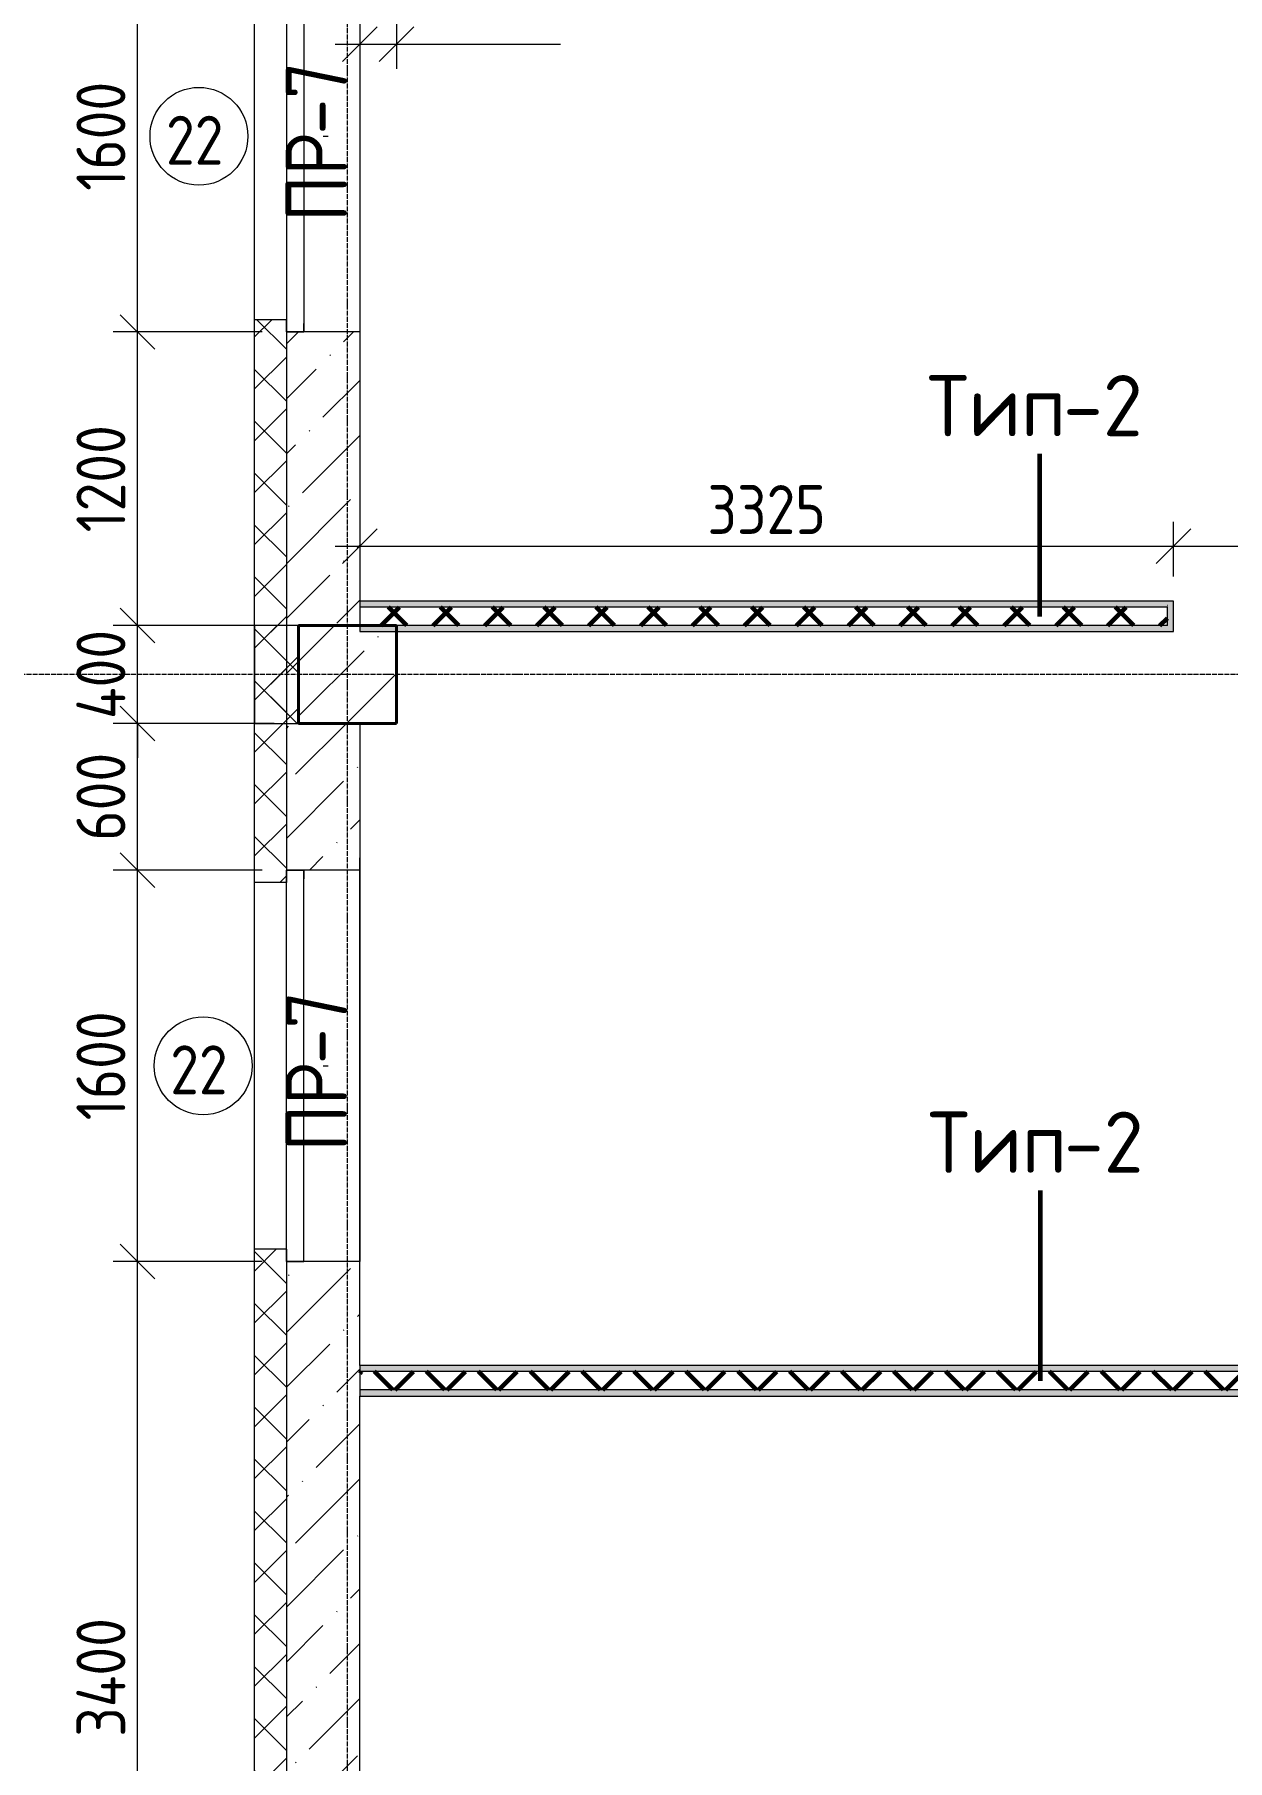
# Model space of a CAD drawing. Header units: millimetres. Extents: x -60946 to 138510, y -262288 to 24501.
# Drawn here: x -20870 to -15995, y -103384 to -96328 of the extents above; entities that cross this region are included whole.
import ezdxf

# ---------------------------------------------------------------- set-up
doc = ezdxf.new("R2010")
doc.units = ezdxf.units.MM
doc.linetypes.add('ADSK_Линия сетки', pattern=[25, 20, -2.5, 0, -2.5])
for name, color, linetype, lineweight in [('2)Тип-2', 3, 'Continuous', 60), ('_ Окна', 7, 'Continuous', 18), ('Марки', 7, 'Continuous', 20), ('Марки окон', 7, 'Continuous', 20), ('Несущие колонны', 7, 'Continuous', 18), ('Окна', 7, 'Continuous', 9), ('Оси', 7, 'Continuous', 9), ('Размеры', 7, 'Continuous', 9), ('Стены внутренние', 7, 'Continuous', 18), ('Стены наружные', 7, 'Continuous', 18), ('Стены штриховка', 7, 'Continuous', 9)]:
    doc.layers.add(name, color=color, linetype=linetype, lineweight=lineweight)
doc.styles.add('GOST Common_2', font='', dxfattribs={"width": 0.9, "height": 250})
doc.styles.add('GOST Common_3', font='', dxfattribs={"width": 0.9, "height": 200})
doc.styles.add('GOST Common_4', font='', dxfattribs={"height": 250})
doc.styles.get('GOST Common_2').set_extended_font_data('GOST Common')
doc.styles.get('GOST Common_3').set_extended_font_data('GOST Common')
doc.styles.get('GOST Common_4').set_extended_font_data('GOST Common')
doc.dimstyles.new('ADSK_Основной_2_0', dxfattribs={"dimscale": 304.8, "dimtxt": 201.142999, "dimasz": 0.463911, "dimexe": 0.328084, "dimexo": 0.328084, "dimgap": 0.164042, "dimtad": 1, "dimdec": 3, "dimrnd": 0.001, "dimdsep": 46, "dimtxsty": 'GOST Common_3', "dimblk1": 'OBLIQUE', "dimblk2": 'OBLIQUE', "dimsah": 1, "dimcen": 0.09, "dimdle": 0.328084, "dimazin": 2, "dimtfac": 1, "dimtdec": 4, "dimtix": 1, "dimtmove": 0, "dimatfit": 3, "dimfxl": 1, "dimtvp": 1, "dimtolj": 1, "dimtzin": 0, "dimlwd": 20, "dimlwe": 20, "dimarcsym": 2})
doc.dimstyles.new('ADSK_Основной_2_0_1', dxfattribs={"dimscale": 304.8, "dimtxt": 201.142999, "dimasz": 0.463911, "dimexe": 0.328084, "dimexo": 0.328084, "dimgap": 0.164042, "dimtad": 1, "dimdec": 3, "dimrnd": 0.001, "dimdsep": 46, "dimtxsty": 'GOST Common_3', "dimblk1": 'OBLIQUE', "dimblk2": 'OBLIQUE', "dimsah": 1, "dimcen": 0.09, "dimdle": 0.328084, "dimazin": 2, "dimtfac": 1, "dimtdec": 4, "dimtix": 1, "dimtmove": 1, "dimatfit": 3, "dimfxl": 1, "dimtvp": 1, "dimtolj": 1, "dimtzin": 0, "dimlwd": 20, "dimlwe": 20, "dimarcsym": 2})
doc.dimstyles.new('ADSK_Основной_2_0_2', dxfattribs={"dimscale": 304.8, "dimtxt": 201.142999, "dimasz": 0.463911, "dimexe": 0.328084, "dimexo": 0.328084, "dimgap": 0.164042, "dimtad": 1, "dimdec": 3, "dimrnd": 0.001, "dimdsep": 46, "dimtxsty": 'GOST Common_3', "dimblk1": 'OBLIQUE', "dimblk2": 'OBLIQUE', "dimsah": 1, "dimcen": 0.09, "dimdle": 0.328084, "dimazin": 2, "dimtfac": 1, "dimtdec": 4, "dimtix": 1, "dimtmove": 0, "dimatfit": 3, "dimfxl": 1, "dimtvp": 1, "dimtolj": 1, "dimtzin": 0, "dimlwd": 20, "dimlwe": 20, "dimarcsym": 2})
pattern_1 = [(45, (9.36, -97949.04), (-106.066, 106.066), []), (135, (9.36, -97949.04), (-106.066, -106.066), [])]

# ---------------------------------------------------------------- blocks, each defined once
blk = doc.blocks.new('ADSK_КолоннаЖБ_Прямоугольная - 400x400 мм-1807142-Кладочный план 2-го этаж')
at = {"layer": 'Несущие колонны', "lineweight": 40}
for p, q in [((-200, 200), (200, 200)), ((-200, -200), (-200, 200)), ((200, 200), (200, -200)), ((200, -200), (-200, -200))]:
    blk.add_line(p, q, dxfattribs=at)
blk = doc.blocks.new('ОКНО L03 _2СТ_RS - ОК-5_1600х2000h-3556615-Кладочный план 2-го этаж')
at = {"layer": '_ Окна'}
for p, q in [((-838.1, 149), (761.9, 149)), ((-838.1, 149), (-838.1, 79)), ((-838.1, 149), (-833.1, 149)), ((-818.1, 149), (-38.1, 149)), ((-38.1, 149), (741.9, 149)), ((761.9, 149), (756.9, 149)), ((761.9, 149), (761.9, 79)), ((-838.1, 79), (761.9, 79)), ((-838.1, 79), (-803.1, 79)), ((-818.1, 79), (-38.1, 79)), ((-38.1, 79), (741.9, 79)), ((761.9, 79), (726.9, 79))]:
    blk.add_line(p, q, dxfattribs=at)
at = {"layer": 'Окна'}
blk.add_line((-888.1, -150), (811.9, -150), dxfattribs=at)
blk = doc.blocks.new('ОКНО L03 _2СТ_RS - ОК-5_1600х2000h-3556607-Кладочный план 2-го этаж')
at = {"layer": '_ Окна'}
for p, q in [((-838.1, -79), (761.9, -79)), ((-838.1, -149), (-838.1, -79)), ((-838.1, -79), (-803.1, -79)), ((-818.1, -79), (-38.1, -79)), ((-38.1, -79), (741.9, -79)), ((761.9, -79), (726.9, -79)), ((761.9, -149), (761.9, -79)), ((-838.1, -149), (761.9, -149)), ((-838.1, -149), (-833.1, -149)), ((-818.1, -149), (-38.1, -149)), ((-38.1, -149), (741.9, -149)), ((761.9, -149), (756.9, -149))]:
    blk.add_line(p, q, dxfattribs=at)
at = {"layer": 'Окна'}
blk.add_line((-888.1, 150), (811.9, 150), dxfattribs=at)
blk = doc.blocks.new('_Oblique')
at = {"color": 0, "linetype": 'ByBlock', "lineweight": -2}
blk.add_line((-0.5, -0.5), (0.5, 0.5), dxfattribs=at)
blk = doc.blocks.new('*D4422')
at = {"layer": 'Defpoints', "color": 0, "transparency": 16777216}
for p in [(-20448.4, -101344.1), (-19839.6, -101344.1), (-19790.6, -104744.1)]:
    blk.add_point(p, dxfattribs=at)
at = {"layer": 'Размеры', "color": 0, "lineweight": 20, "transparency": 16777216}
for p, q in [((-20448.4, -104844.1), (-20448.4, -101244.1)), ((-19939.6, -101344.1), (-20548.4, -101344.1)), ((-19890.6, -104744.1), (-20548.4, -104744.1))]:
    blk.add_line(p, q, dxfattribs=at)
at = {"layer": 'Размеры', "color": 0, "lineweight": 20, "transparency": 16777216, "xscale": 141.4, "yscale": 141.4, "zscale": 141.4}
for p, rotation in [((-20448.4, -101344.1), 90), ((-20448.4, -104744.1), 270)]:
    blk.add_blockref('_Oblique', p, dxfattribs=dict(at, rotation=rotation))
at = {"layer": 'Размеры', "color": 0, "lineweight": 9, "transparency": 16777216, "insert": (-20598.4, -103044.1), "char_height": 200, "width": 625.93, "attachment_point": 5, "rotation": 90, "style": 'GOST Common_3'}
blk.add_mtext('\\A1;3400', dxfattribs=at)
blk = doc.blocks.new('*D4423')
at = {"layer": 'Defpoints', "color": 0, "transparency": 16777216}
for p in [(-20448.4, -99744.1), (-19839.6, -99744.1), (-19839.6, -101344.1)]:
    blk.add_point(p, dxfattribs=at)
at = {"layer": 'Размеры', "color": 0, "lineweight": 20, "transparency": 16777216}
for p, q in [((-20448.4, -101444.1), (-20448.4, -99644.1)), ((-19939.6, -99744.1), (-20548.4, -99744.1)), ((-19939.6, -101344.1), (-20548.4, -101344.1))]:
    blk.add_line(p, q, dxfattribs=at)
at = {"layer": 'Размеры', "color": 0, "lineweight": 20, "transparency": 16777216, "xscale": 141.4, "yscale": 141.4, "zscale": 141.4}
for p, rotation in [((-20448.4, -99744.1), 90), ((-20448.4, -101344.1), 270)]:
    blk.add_blockref('_Oblique', p, dxfattribs=dict(at, rotation=rotation))
at = {"layer": 'Размеры', "color": 0, "lineweight": 9, "transparency": 16777216, "insert": (-20598.4, -100544.1), "char_height": 200, "width": 560.473, "attachment_point": 5, "rotation": 90, "style": 'GOST Common_3'}
blk.add_mtext('\\A1;1600', dxfattribs=at)
blk = doc.blocks.new('*D4424')
at = {"layer": 'Defpoints', "color": 0, "transparency": 16777216}
for p in [(-20448.4, -99144.1), (-19790.6, -99144.1), (-19839.6, -99744.1)]:
    blk.add_point(p, dxfattribs=at)
at = {"layer": 'Размеры', "color": 0, "lineweight": 20, "transparency": 16777216}
for p, q in [((-20448.4, -99844.1), (-20448.4, -99044.1)), ((-19890.6, -99144.1), (-20548.4, -99144.1)), ((-19939.6, -99744.1), (-20548.4, -99744.1))]:
    blk.add_line(p, q, dxfattribs=at)
at = {"layer": 'Размеры', "color": 0, "lineweight": 20, "transparency": 16777216, "xscale": 141.4, "yscale": 141.4, "zscale": 141.4}
for p, rotation in [((-20448.4, -99144.1), 90), ((-20448.4, -99744.1), 270)]:
    blk.add_blockref('_Oblique', p, dxfattribs=dict(at, rotation=rotation))
at = {"layer": 'Размеры', "color": 0, "lineweight": 9, "transparency": 16777216, "insert": (-20598.4, -99444.1), "char_height": 200, "width": 454.106, "attachment_point": 5, "rotation": 90, "style": 'GOST Common_3'}
blk.add_mtext('\\A1;600', dxfattribs=at)
blk = doc.blocks.new('*D4425')
at = {"layer": 'Defpoints', "color": 0, "transparency": 16777216}
for p in [(-20448.4, -98744.1), (-19790.6, -98744.1), (-19790.6, -99144.1)]:
    blk.add_point(p, dxfattribs=at)
at = {"layer": 'Размеры', "color": 0, "lineweight": 20, "transparency": 16777216}
for p, q in [((-20448.4, -98744.1), (-20448.4, -98602.7)), ((-19890.6, -98744.1), (-20548.4, -98744.1)), ((-20448.4, -99144.1), (-20448.4, -98744.1)), ((-19890.6, -99144.1), (-20548.4, -99144.1)), ((-20448.4, -99144.1), (-20448.4, -99285.5))]:
    blk.add_line(p, q, dxfattribs=at)
at = {"layer": 'Размеры', "color": 0, "lineweight": 20, "transparency": 16777216, "xscale": 141.4, "yscale": 141.4, "zscale": 141.4}
for p, rotation in [((-20448.4, -98744.1), 270), ((-20448.4, -99144.1), 90)]:
    blk.add_blockref('_Oblique', p, dxfattribs=dict(at, rotation=rotation))
at = {"layer": 'Размеры', "color": 0, "lineweight": 9, "transparency": 16777216, "insert": (-20598.4, -98944.1), "char_height": 200, "width": 474.561, "attachment_point": 5, "rotation": 90, "style": 'GOST Common_3'}
blk.add_mtext('\\A1;400', dxfattribs=at)
blk = doc.blocks.new('*D4426')
at = {"layer": 'Defpoints', "color": 0, "transparency": 16777216}
for p in [(-20448.4, -97544.1), (-19839.6, -97544.1), (-19790.6, -98744.1)]:
    blk.add_point(p, dxfattribs=at)
at = {"layer": 'Размеры', "color": 0, "lineweight": 20, "transparency": 16777216}
for p, q in [((-20448.4, -98844.1), (-20448.4, -97444.1)), ((-19939.6, -97544.1), (-20548.4, -97544.1)), ((-19890.6, -98744.1), (-20548.4, -98744.1))]:
    blk.add_line(p, q, dxfattribs=at)
at = {"layer": 'Размеры', "color": 0, "lineweight": 20, "transparency": 16777216, "xscale": 141.4, "yscale": 141.4, "zscale": 141.4}
for p, rotation in [((-20448.4, -97544.1), 90), ((-20448.4, -98744.1), 270)]:
    blk.add_blockref('_Oblique', p, dxfattribs=dict(at, rotation=rotation))
at = {"layer": 'Размеры', "color": 0, "lineweight": 9, "transparency": 16777216, "insert": (-20598.4, -98144.1), "char_height": 200, "width": 560.473, "attachment_point": 5, "rotation": 90, "style": 'GOST Common_3'}
blk.add_mtext('\\A1;1200', dxfattribs=at)
blk = doc.blocks.new('*D4427')
at = {"layer": 'Defpoints', "color": 0, "transparency": 16777216}
for p in [(-20448.4, -95944.1), (-19839.6, -95944.1), (-19839.6, -97544.1)]:
    blk.add_point(p, dxfattribs=at)
at = {"layer": 'Размеры', "color": 0, "lineweight": 20, "transparency": 16777216}
for p, q in [((-20448.4, -97644.1), (-20448.4, -95844.1)), ((-19939.6, -95944.1), (-20548.4, -95944.1)), ((-19939.6, -97544.1), (-20548.4, -97544.1))]:
    blk.add_line(p, q, dxfattribs=at)
at = {"layer": 'Размеры', "color": 0, "lineweight": 20, "transparency": 16777216, "xscale": 141.4, "yscale": 141.4, "zscale": 141.4}
for p, rotation in [((-20448.4, -95944.1), 90), ((-20448.4, -97544.1), 270)]:
    blk.add_blockref('_Oblique', p, dxfattribs=dict(at, rotation=rotation))
at = {"layer": 'Размеры', "color": 0, "lineweight": 9, "transparency": 16777216, "insert": (-20598.4, -96744.1), "char_height": 200, "width": 560.473, "attachment_point": 5, "rotation": 90, "style": 'GOST Common_3'}
blk.add_mtext('\\A1;1600', dxfattribs=at)
blk = doc.blocks.new('*D4662')
at = {"layer": 'Defpoints', "color": 0, "transparency": 16777216}
for p in [(-19390.6, -94744.1), (-19540.6, -96088.1), (-19390.6, -96367.8)]:
    blk.add_point(p, dxfattribs=at)
at = {"layer": 'Размеры', "color": 0, "lineweight": 20, "transparency": 16777216}
for p, q in [((-19390.6, -94844.1), (-19390.6, -96467.8)), ((-19540.6, -96188.1), (-19540.6, -96467.8)), ((-19640.6, -96367.8), (-19390.6, -96367.8)), ((-19390.6, -96367.8), (-18720.7, -96367.8))]:
    blk.add_line(p, q, dxfattribs=at)
at = {"layer": 'Размеры', "color": 0, "lineweight": 20, "transparency": 16777216, "xscale": 141.4, "yscale": 141.4, "zscale": 141.4, "rotation": 180}
blk.add_blockref('_Oblique', (-19540.6, -96367.8), dxfattribs=at)
at = {"layer": 'Размеры', "color": 0, "lineweight": 20, "transparency": 16777216, "xscale": 141.4, "yscale": 141.4, "zscale": 141.4}
blk.add_blockref('_Oblique', (-19390.6, -96367.8), dxfattribs=at)
at = {"layer": 'Размеры', "color": 0, "lineweight": 9, "transparency": 16777216, "insert": (-19189.5, -96051.1), "char_height": 200, "width": 409.104, "attachment_point": 1, "line_spacing_factor": 1.022761, "style": 'GOST Common_3'}
blk.add_mtext('\\A1;150', dxfattribs=at)
blk = doc.blocks.new('*D4692')
at = {"layer": 'Defpoints', "color": 0, "transparency": 16777216}
for p in [(-19540.6, -98320), (-16215.6, -98420), (-16215.6, -98644.1)]:
    blk.add_point(p, dxfattribs=at)
at = {"layer": 'Размеры', "color": 0, "lineweight": 20, "transparency": 16777216}
for p, q in [((-16215.6, -98544.1), (-16215.6, -98320)), ((-19640.6, -98420), (-16115.6, -98420)), ((-19540.6, -98420), (-19540.6, -98520))]:
    blk.add_line(p, q, dxfattribs=at)
at = {"layer": 'Размеры', "color": 0, "lineweight": 20, "transparency": 16777216, "xscale": 141.4, "yscale": 141.4, "zscale": 141.4, "rotation": 180}
blk.add_blockref('_Oblique', (-19540.6, -98420), dxfattribs=at)
at = {"layer": 'Размеры', "color": 0, "lineweight": 20, "transparency": 16777216, "xscale": 141.4, "yscale": 141.4, "zscale": 141.4}
blk.add_blockref('_Oblique', (-16215.6, -98420), dxfattribs=at)
at = {"layer": 'Размеры', "color": 0, "lineweight": 9, "transparency": 16777216, "insert": (-17878.1, -98270), "char_height": 200, "width": 605.475, "attachment_point": 5, "style": 'GOST Common_3'}
blk.add_mtext('\\A1;3325', dxfattribs=at)
blk = doc.blocks.new('*D4693')
at = {"layer": 'Defpoints', "color": 0, "transparency": 16777216}
for p in [(-15165.6, -98420), (-16215.6, -98644.1), (-15165.6, -98644.1)]:
    blk.add_point(p, dxfattribs=at)
at = {"layer": 'Размеры', "color": 0, "lineweight": 20, "transparency": 16777216}
for p, q in [((-16215.6, -98544.1), (-16215.6, -98320)), ((-15165.6, -98544.1), (-15165.6, -98320)), ((-16315.6, -98420), (-15065.6, -98420))]:
    blk.add_line(p, q, dxfattribs=at)
at = {"layer": 'Размеры', "color": 0, "lineweight": 20, "transparency": 16777216, "xscale": 141.4, "yscale": 141.4, "zscale": 141.4, "rotation": 180}
blk.add_blockref('_Oblique', (-16215.6, -98420), dxfattribs=at)
at = {"layer": 'Размеры', "color": 0, "lineweight": 20, "transparency": 16777216, "xscale": 141.4, "yscale": 141.4, "zscale": 141.4}
blk.add_blockref('_Oblique', (-15165.6, -98420), dxfattribs=at)
at = {"layer": 'Размеры', "color": 0, "lineweight": 9, "transparency": 16777216, "insert": (-15690.6, -98270), "char_height": 200, "width": 560.473, "attachment_point": 5, "style": 'GOST Common_3'}
blk.add_mtext('\\A1;1050', dxfattribs=at)
blk = doc.blocks.new('М_окна1 - Маркировка типоразмера-1510237-Кладочный план 2-го этаж')
at = {"layer": 'Марки окон'}
blk.add_circle((0, 0), 2, dxfattribs=at)
blk = doc.blocks.new('ADSK_Марка_Отверстие - Экземпляр_Только Марка-157312-Кладочный план 2-го этаж')
at = {"layer": 'Марки'}
blk.add_line((0, 0), (0.2, 0), dxfattribs=at)

msp = doc.modelspace()

# ---------------------------------------------------------------- hatches: boundary and pattern name
at = {"layer": '2)Тип-2'}
h = msp.add_hatch(color=256, dxfattribs=at)
h.paths.add_polyline_path([(-16240.6385, -98769.0666), (-16215.6385, -98769.0666), (-16215.6385, -98644.0666), (-19540.6385, -98644.0666), (-19540.6385, -98669.0666), (-16240.6385, -98669.0666), (-16240.6385, -98744.0666)])
h.paths.add_polyline_path([(-15165.6385, -98769.0666), (-15140.6385, -98769.0666), (-15140.6385, -98669.0666), (-13840.6385, -98669.0666), (-13840.6385, -98644.0666), (-15165.6385, -98644.0666)])
h = msp.add_hatch(dxfattribs=at)
h.set_pattern_fill('FP_4', color=256, style=0, pattern_type=2)
h.set_pattern_definition(pattern_1)
h.paths.add_polyline_path([(-15140.6385, -98744.0666), (-13840.6385, -98744.0666), (-13840.6385, -98669.0666), (-15140.6385, -98669.0666)])
h.paths.add_polyline_path([(-18959.2766, -98744.0666), (-16240.6385, -98744.0666), (-16240.6385, -98669.0666), (-19540.6385, -98669.0666), (-19540.6385, -98744.0666)])
h = msp.add_hatch(color=256, dxfattribs=at)
h.paths.add_polyline_path([(-13840.6385, -98769.0666), (-13840.6385, -98744.0666), (-15140.6385, -98744.0666), (-15140.6385, -98769.0666), (-13865.6385, -98769.0666)])
h.paths.add_polyline_path([(-19540.6385, -98769.0666), (-16240.6385, -98769.0666), (-16240.6385, -98744.0666), (-19540.6385, -98744.0666)])
for points in [[(-13840.6385, -101794.0666), (-13840.6385, -101769.0666), (-19540.6385, -101769.0666), (-19540.6385, -101794.0666), (-13865.6385, -101794.0666)], [(-14615.8577, -101894.0666), (-13840.6385, -101894.0666), (-13840.6385, -101869.0666), (-19540.6385, -101869.0666), (-19540.6385, -101894.0666), (-16063.664, -101894.0666)]]:
    msp.add_hatch(color=256, dxfattribs=at).paths.add_polyline_path(points)
h = msp.add_hatch(dxfattribs=at)
h.set_pattern_fill('FP_4', color=256, style=0, pattern_type=2)
h.set_pattern_definition(pattern_1)
h.paths.add_polyline_path([(-13865.6385, -101869.0666), (-13840.6385, -101869.0666), (-13840.6385, -101794.0666), (-19540.6385, -101794.0666), (-19540.6385, -101869.0666), (-14615.8577, -101869.0666)])
at = {"layer": 'Несущие колонны', "lineweight": 9}
h = msp.add_hatch(dxfattribs=at)
h.set_pattern_fill('FP_1', color=256, style=0, pattern_type=2)
h.set_pattern_definition([(45, (9.36, -97949.04), (-224.5064, 224.5064), []), (45, (233.87, -97949.04), (-224.5064, 224.5064), [396.875, -79.375, 3.353, -76.022])])
h.paths.add_polyline_path([(-19790.6385, -99144.0666), (-19390.6385, -99144.0666), (-19390.6385, -98744.0666), (-19790.6385, -98744.0666)])
at = {"layer": 'Стены внутренние', "lineweight": 9}
h = msp.add_hatch(dxfattribs=at)
h.set_pattern_fill('FP_2', color=256, style=0, pattern_type=2)
h.set_pattern_definition([(45, (9.36, -97949.04), (84.1895, 308.696), [396.875, -79.375, 3.353, -76.022])])
h.paths.add_polyline_path([(-19790.6385, -104744.0666), (-19540.6385, -104744.0666), (-19540.6385, -101344.0666), (-19839.6385, -101344.0666), (-19840.6385, -104744.0666)])
h.paths.add_polyline_path([(-19840.6385, -99794.0666), (-19839.6385, -99794.0666), (-19839.6385, -99744.0666), (-19540.6385, -99744.0666), (-19540.6385, -99144.0666), (-19790.6385, -99144.0666), (-19790.6385, -98744.0666), (-19540.6385, -98744.0666), (-19540.6385, -97544.0666), (-19839.6385, -97544.0666), (-19840.6385, -98631.2864)])
h.paths.add_polyline_path([(-19840.6385, -95994.0666), (-19839.6385, -95994.0666), (-19839.6385, -95944.0666), (-19540.6385, -95944.0666), (-19540.6385, -94744.0666), (-19790.6385, -94744.0666), (-19790.6385, -94344.0666), (-19540.6385, -94344.0666), (-19540.6385, -93744.0666), (-19839.6385, -93744.0666), (-19840.6385, -95757.2112)])
h.paths.add_polyline_path([(-19839.6385, -92194.0666), (-19839.6385, -92144.0666), (-19540.6385, -92144.0666), (-19540.6385, -90944.0666), (-19839.6385, -90944.0666), (-19840.6385, -92194.0666)])
h.paths.add_polyline_path([(-19840.6385, -89394.0666), (-19839.6385, -89394.0666), (-19839.6385, -89344.0666), (-19540.6385, -89344.0666), (-19540.6385, -88744.0666), (-19790.6385, -88744.0666), (-19790.6385, -88344.0666), (-19540.6385, -88344.0666), (-19540.6385, -86944.0666), (-19840.6385, -86944.0666), (-19840.6385, -87134.9856)])
at = {"layer": 'Стены наружные', "lineweight": 9}
h = msp.add_hatch(dxfattribs=at)
h.set_pattern_fill('FP_4', color=256, style=0, pattern_type=2)
h.set_pattern_definition(pattern_1)
h.paths.add_polyline_path([(-19840.6385, -105144.0666), (-19840.6385, -101294.0666), (-19970.6385, -101294.0666), (-19970.6385, -105144.0666)])
h.paths.add_polyline_path([(-19840.6385, -99794.0666), (-19840.6385, -97494.0666), (-19970.6385, -97494.0666), (-19970.6385, -99794.0666)])
h.paths.add_polyline_path([(-19840.6385, -95994.0666), (-19840.6385, -93694.0666), (-19970.6385, -93694.0666), (-19970.6385, -95994.0666)])
h.paths.add_polyline_path([(-19840.6385, -92194.0666), (-19840.6385, -90894.0666), (-19970.6385, -90894.0666), (-19970.6385, -92194.0666)])
h.paths.add_polyline_path([(-19840.6385, -89394.0666), (-19840.6385, -87124.0666), (-19970.6385, -87124.0666), (-19970.6385, -89394.0666)])
h = msp.add_hatch(dxfattribs=at)
h.set_pattern_fill('FP_4', color=256, style=0, pattern_type=2)
h.set_pattern_definition(pattern_1)
h.paths.add_polyline_path([(-19970.6385, -99144.0666), (-19790.6385, -99144.0666), (-19790.6385, -98744.0666), (-19970.6385, -98744.0666)])

# ---------------------------------------------------------------- linework, layer by layer
at = {"layer": '2)Тип-2'}
for p, q in [((-16762.1503, -98706.5666), (-16762.1503, -98042.662)), ((-16758.7311, -101831.5666), (-16758.7311, -101053.782))]:
    msp.add_line(p, q, dxfattribs=at)
at = {"layer": 'Несущие колонны', "lineweight": 9}
for p, q in [((-19540.6385, -98744.0666), (-19790.6385, -98744.0666)), ((-19790.6385, -98744.0666), (-19790.6385, -99144.0666)), ((-19390.6385, -98744.0666), (-19540.6385, -98744.0666)), ((-19390.6385, -99144.0666), (-19390.6385, -98744.0666)), ((-19790.6385, -99144.0666), (-19540.6385, -99144.0666)), ((-19540.6385, -99144.0666), (-19390.6385, -99144.0666))]:
    msp.add_line(p, q, dxfattribs=at)
at = {"layer": 'Оси', "linetype": 'ADSK_Линия сетки', "lineweight": 5}
for p, q in [((-19590.6385, -108922.9178), (-19590.6385, -73448.1214)), ((62525.08, -98944.0666), (-25230.7352, -98944.0666))]:
    msp.add_line(p, q, dxfattribs=at)
at = {"layer": 'Стены внутренние', "lineweight": 5}
for p, q in [((-19540.6385, -95944.0666), (-19540.6385, -97544.0666)), ((-19840.6385, -97494.0666), (-19839.6385, -97494.0666)), ((-19839.6385, -97544.0666), (-19839.6385, -97494.0666)), ((-19540.6385, -97544.0666), (-19839.6385, -97544.0666)), ((-19540.6385, -97544.0666), (-19540.6385, -98644.0666)), ((-16215.6385, -98644.0666), (-19540.6385, -98644.0666)), ((-16215.6385, -98769.0666), (-16215.6385, -98644.0666)), ((-19790.6385, -99144.0666), (-19790.6385, -98744.0666)), ((-19790.6385, -98744.0666), (-19540.6385, -98744.0666)), ((-19540.6385, -98744.0666), (-19540.6385, -98769.0666)), ((-19540.6385, -98769.0666), (-16215.6385, -98769.0666)), ((-19540.6385, -99144.0666), (-19790.6385, -99144.0666)), ((-19540.6385, -99144.0666), (-19540.6385, -99744.0666)), ((-19839.6385, -99794.0666), (-19839.6385, -99744.0666)), ((-19540.6385, -99744.0666), (-19839.6385, -99744.0666)), ((-19540.6385, -99744.0666), (-19540.6385, -101344.0666)), ((-19840.6385, -99794.0666), (-19839.6385, -99794.0666)), ((-19840.6385, -101294.0666), (-19839.6385, -101294.0666)), ((-19839.6385, -101344.0666), (-19839.6385, -101294.0666)), ((-19540.6385, -101344.0666), (-19839.6385, -101344.0666)), ((-19540.6385, -101769.0666), (-19540.6385, -101344.0666)), ((-13865.6385, -101769.0666), (-19540.6385, -101769.0666)), ((-19540.6385, -104744.0666), (-19540.6385, -101894.0666)), ((-19540.6385, -101894.0666), (-13865.6385, -101894.0666))]:
    msp.add_line(p, q, dxfattribs=at)
at = {"layer": 'Стены наружные', "lineweight": 9}
for p, q in [((-19970.6385, -97494.0666), (-19970.6385, -95994.0666)), ((-19970.6385, -99794.0666), (-19970.6385, -97494.0666)), ((-19840.6385, -97494.0666), (-19970.6385, -97494.0666)), ((-19790.6385, -98744.0666), (-19970.6385, -98744.0666)), ((-19970.6385, -98744.0666), (-19970.6385, -99144.0666)), ((-19790.6385, -99144.0666), (-19790.6385, -98744.0666)), ((-19970.6385, -99144.0666), (-19790.6385, -99144.0666)), ((-19970.6385, -101294.0666), (-19970.6385, -99794.0666)), ((-19840.6385, -99794.0666), (-19970.6385, -99794.0666)), ((-19970.6385, -105144.0666), (-19970.6385, -101294.0666)), ((-19840.6385, -101294.0666), (-19970.6385, -101294.0666))]:
    msp.add_line(p, q, dxfattribs=at)
at = {"layer": 'Стены штриховка', "lineweight": 9}
for p, q in [((-19840.6385, -97494.0666), (-19840.6385, -99794.0666)), ((-19540.6385, -98644.0666), (-19540.6385, -98744.0666)), ((-16240.6385, -98669.0666), (-19540.6385, -98669.0666)), ((-16240.6385, -98744.0666), (-16240.6385, -98669.0666)), ((-16240.6385, -98744.0666), (-19540.6385, -98744.0666)), ((-19840.6385, -101294.0666), (-19840.6385, -104744.0666)), ((-19540.6385, -101769.0666), (-19540.6385, -101894.0666)), ((-13840.6385, -101794.0666), (-19540.6385, -101794.0666)), ((-13840.6385, -101869.0666), (-19540.6385, -101869.0666))]:
    msp.add_line(p, q, dxfattribs=at)

# ---------------------------------------------------------------- block references
at = {"layer": 'Марки', "xscale": 99.99999999999993, "yscale": 99.99999999999993, "zscale": 99.99999999999993}
for p in [(-19690.1385, -96744.0666), (-19690.1385, -100544.0666)]:
    msp.add_blockref('ADSK_Марка_Отверстие - Экземпляр_Только Марка-157312-Кладочный план 2-го этаж', p, dxfattribs=at)
at = {"layer": 'Марки окон', "xscale": 99.99999999999993, "yscale": 99.99999999999993, "zscale": 99.99999999999993}
for p in [(-20197.7864, -96744.0666), (-20180.6385, -100544.0666)]:
    msp.add_blockref('М_окна1 - Маркировка типоразмера-1510237-Кладочный план 2-го этаж', p, dxfattribs=at)
at = {"layer": 'Несущие колонны', "lineweight": 40, "rotation": 89.9999999999999}
msp.add_blockref('ADSK_КолоннаЖБ_Прямоугольная - 400x400 мм-1807142-Кладочный план 2-го этаж', (-19590.6385, -98944.0666), dxfattribs=at)
at = {"layer": 'Окна'}
for name, p, rotation in [('ОКНО L03 _2СТ_RS - ОК-5_1600х2000h-3556607-Кладочный план 2-го этаж', (-19690.6385, -96782.1666), 269.9999999999997), ('ОКНО L03 _2СТ_RS - ОК-5_1600х2000h-3556615-Кладочный план 2-го этаж', (-19690.6385, -100505.9666), 89.99999999999972)]:
    msp.add_blockref(name, p, dxfattribs=dict(at, rotation=rotation))

# ---------------------------------------------------------------- texts
at = {"layer": '2)Тип-2', "color": 116, "lineweight": 9, "true_color": 0x008040, "char_height": 250, "attachment_point": 1, "style": 'GOST Common_4'}
for s, insert, width in [('Тип', (-17222.1503, -97720.2349), 673.4175), ('-2', (-16666.5253, -97720.2349), 432.91125), ('Тип', (-17218.7311, -100731.3549), 673.4175), ('-2', (-16663.1061, -100731.3549), 432.91125)]:
    msp.add_mtext(s, dxfattribs=dict(at, insert=insert, width=width))
at = {"layer": 'Марки', "lineweight": 9, "char_height": 250, "attachment_point": 1, "rotation": 90, "style": 'GOST Common_2'}
for s, insert, width in [('-7', (-19843.1196, -96736.8099), 389.620125), ('ПР', (-19843.1196, -97093.9974), 432.91125), ('-7', (-19843.1196, -100536.8099), 389.620125), ('ПР', (-19843.1196, -100893.9974), 432.91125)]:
    msp.add_mtext(s, dxfattribs=dict(at, insert=insert, width=width))
at = {"layer": 'Марки окон', "lineweight": 5, "char_height": 200, "width": 317.46825, "attachment_point": 1, "style": 'GOST Common_3'}
for insert in [(-20332.3438, -96660.2812), (-20315.1959, -100460.2812)]:
    msp.add_mtext('22', dxfattribs=dict(at, insert=insert))

# ---------------------------------------------------------------- dimensions: what is measured, and where the dimension line sits
at = {"layer": 'Размеры', "lineweight": 9}
dim = msp.add_linear_dim(base=(-19390.6385, -96367.8148), p1=(-19540.6385, -96088.1292), p2=(-19390.6385, -94744.0666), dimstyle='ADSK_Основной_2_0', override={"dimpost": '<>', "dimfxl": 1352.406903}, dxfattribs=at)
dim.commit()
dim.dimension.update_dxf_attribs({"geometry": '*D4662', "text_midpoint": (-18984.9528, -96367.8148), "dimtype": 160})
for base, p1, p2, override, picture, middle in [((-20448.403, -95944.0666), (-19839.6385, -97544.0666), (-19839.6385, -95944.0666), {"dimpost": '<>', "dimfxl": 1600}, '*D4427', (-20598.403, -96744.0666)), ((-20448.403, -97544.0666), (-19790.6385, -98744.0666), (-19839.6385, -97544.0666), {"dimpost": '<>', "dimfxl": 1201}, '*D4426', (-20598.403, -98144.0666)), ((-20448.403, -98744.0666), (-19790.6385, -99144.0666), (-19790.6385, -98744.0666), {"dimpost": '<>', "dimfxl": 400}, '*D4425', (-20598.403, -98944.0666)), ((-20448.403, -99144.0666), (-19839.6385, -99744.0666), (-19790.6385, -99144.0666), {"dimpost": '<>', "dimfxl": 601.997508}, '*D4424', (-20598.403, -99444.0666)), ((-20448.403, -99744.0666), (-19839.6385, -101344.0666), (-19839.6385, -99744.0666), {"dimpost": '<>', "dimfxl": 1600}, '*D4423', (-20598.403, -100544.0666)), ((-20448.403, -101344.0666), (-19790.6385, -104744.0666), (-19839.6385, -101344.0666), {"dimpost": '<>', "dimfxl": 3400.35307}, '*D4422', (-20598.403, -103044.0666))]:
    dim = msp.add_linear_dim(base=base, p1=p1, p2=p2, angle=90, dimstyle='ADSK_Основной_2_0_1', override=override, dxfattribs=at)
    dim.commit()
    dim.dimension.update_dxf_attribs({"geometry": picture, "text_midpoint": middle})
for base, p1, p2, override, picture, middle in [((-16215.6385, -98419.9964), (-19540.6385, -98320.0115), (-16215.6385, -98644.0666), {"dimpost": '<>', "dimfxl": 3340.753913}, '*D4692', (-17878.1385, -98269.9964)), ((-15165.6385, -98419.9964), (-16215.6385, -98644.0666), (-15165.6385, -98644.0666), {"dimpost": '<>', "dimfxl": 1050}, '*D4693', (-15690.6385, -98269.9964))]:
    dim = msp.add_linear_dim(base=base, p1=p1, p2=p2, dimstyle='ADSK_Основной_2_0_2', override=override, dxfattribs=at)
    dim.commit()
    dim.dimension.update_dxf_attribs({"geometry": picture, "text_midpoint": middle})

doc.saveas('drawing.dxf')
